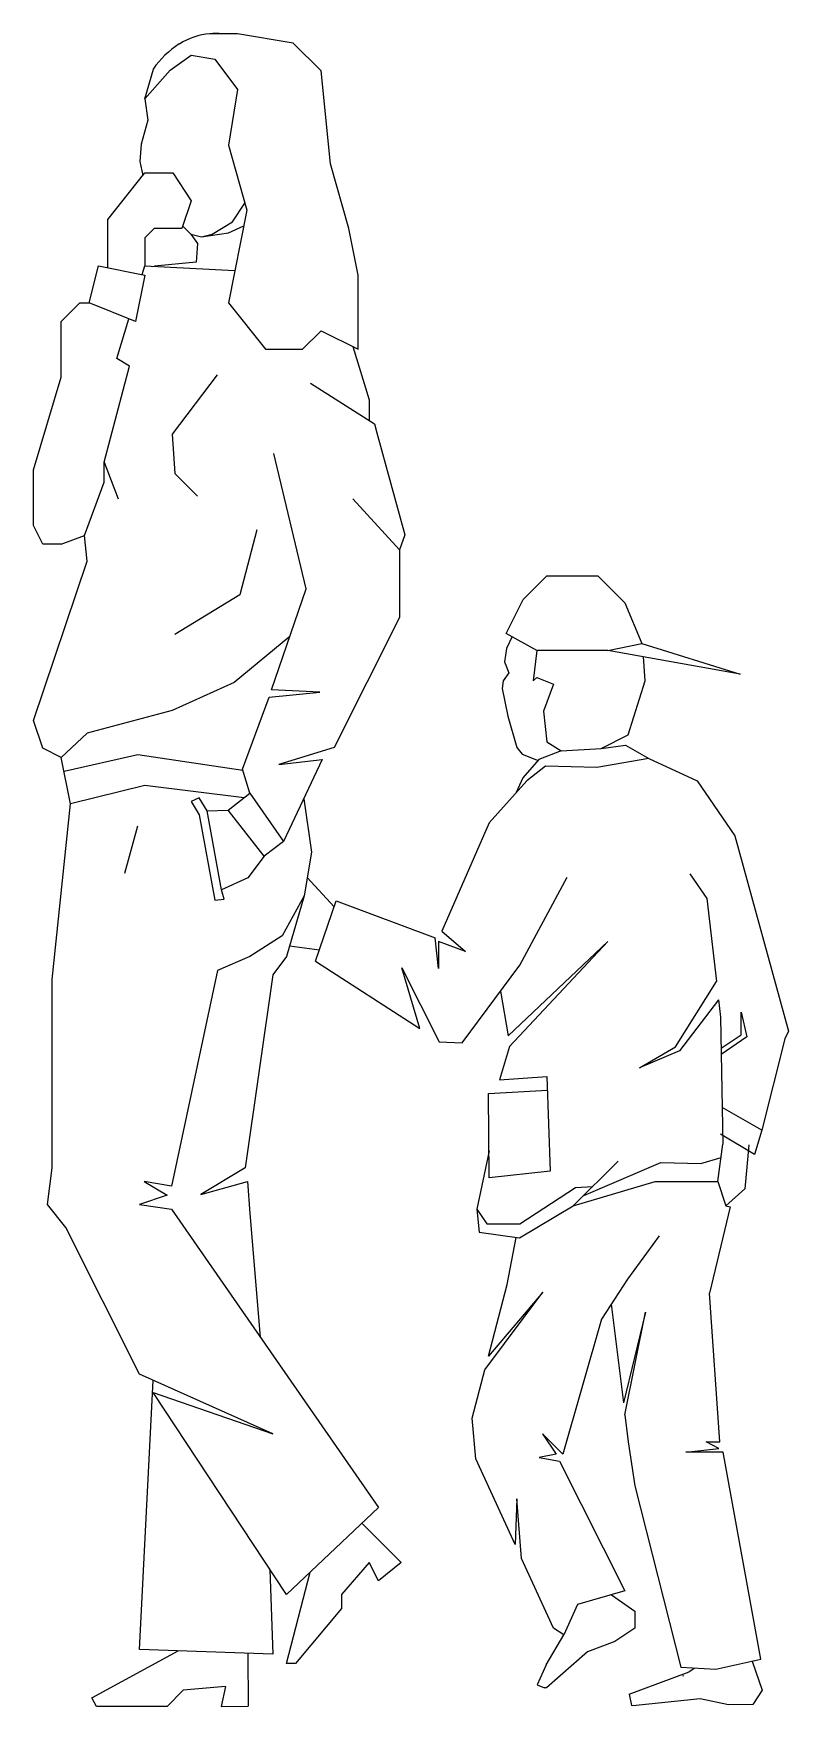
# Model space of a CAD drawing. Extents: x 0 to 81, y 0 to 180.
import ezdxf

# ---------------------------------------------------------------- set-up
doc = ezdxf.new("R2010")
doc.units = 0
doc.header["$LTSCALE"] = 50
doc.header["$MEASUREMENT"] = 0
doc.layers.get('0').update_dxf_attribs({"linetype": 'CONTINUOUS'})

msp = doc.modelspace()

# ---------------------------------------------------------------- linework, layer by layer
at = {"color": 0, "linetype": 'ByBlock'}
for p, q in [((21.79, 180.2), (18.79, 180.2)), ((27.79, 179.2), (21.79, 180.2)), ((30.79, 176.2), (27.79, 179.2)), ((14.53, 176.28), (16.8, 177.9)), ((16.8, 177.9), (19.35, 177.46)), ((19.35, 177.46), (21.79, 174.2)), ((11.79, 173.2), (12.71, 176.4)), ((11.79, 173.2), (14.53, 176.28)), ((31.79, 166.2), (30.79, 176.2)), ((11.79, 173.2), (12.11, 170.89)), ((21.79, 174.2), (20.79, 168.2)), ((12.11, 170.89), (11.39, 168.29)), ((11.39, 168.29), (11.25, 166.42)), ((20.79, 168.2), (22.79, 161.2)), ((11.25, 166.42), (11.56, 164.92)), ((33.79, 159.2), (31.79, 166.2)), ((7.79, 160.2), (11.79, 165.2)), ((11.79, 165.2), (14.79, 165.2)), ((14.79, 165.2), (16.79, 162.2)), ((16.79, 162.2), (15.79, 159.2)), ((22.79, 161.2), (20.79, 151.2)), ((21.22, 159.92), (22.58, 161.95)), ((7.79, 155), (7.79, 160.2)), ((12.79, 159.2), (11.79, 158.2)), ((15.79, 159.2), (12.79, 159.2)), ((15.87, 159.45), (16.74, 158.62)), ((17.89, 158.33), (20.79, 158.75)), ((19.05, 158.62), (21.22, 159.92)), ((20.79, 158.75), (22.45, 159.5)), ((34.79, 154.2), (33.79, 159.2)), ((11.79, 158.2), (11.79, 155.2)), ((16.74, 158.62), (17.46, 157.61)), ((16.74, 158.62), (17.89, 158.33)), ((17.46, 157.61), (17.32, 155.59)), ((17.89, 158.33), (19.05, 158.62)), ((5.79, 151.2), (6.79, 155.2)), ((6.79, 155.2), (11.79, 154.2)), ((11.51, 154.26), (11.79, 155.2)), ((11.79, 155.2), (21.49, 154.69)), ((17.32, 155.59), (12.84, 155.15)), ((11.79, 154.2), (10.79, 149.2)), ((34.79, 146.2), (34.79, 154.2)), ((2.79, 149.2), (4.79, 151.2)), ((4.79, 151.2), (5.79, 151.2)), ((10.79, 149.2), (5.79, 151.2)), ((20.79, 151.2), (24.79, 146.2)), ((2.79, 143.2), (2.79, 149.2)), ((8.79, 145.2), (10.08, 149.49)), ((28.79, 146.2), (30.79, 148.2)), ((30.79, 148.2), (34.79, 146.2)), ((24.79, 146.2), (28.79, 146.2)), ((34.2, 146.5), (35.97, 140.75)), ((7.41, 134.02), (10.15, 144.37)), ((10.15, 144.37), (8.79, 145.2)), ((-0.21, 133.2), (2.79, 143.2)), ((19.59, 143.45), (14.72, 137.06)), ((29.64, 142.54), (36.53, 138.17)), ((35.97, 140.75), (35.95, 138.54)), ((14.72, 137.06), (15.02, 132.81)), ((36.53, 138.17), (36.79, 137.2)), ((36.79, 137.2), (39.79, 126.2)), ((7.41, 134.02), (8.93, 130.07)), ((7.41, 131.89), (7.41, 134.02)), ((29.16, 120.37), (25.7, 134.95)), ((-0.21, 127.2), (-0.21, 133.2)), ((5.28, 126.11), (7.41, 131.89)), ((15.02, 132.81), (17.46, 130.37)), ((34.2, 130.07), (39.24, 124.58)), ((0.79, 125.2), (-0.21, 127.2)), ((23.85, 126.72), (22.02, 119.72)), ((2.79, 125.2), (0.79, 125.2)), ((2.79, 125.2), (5.28, 126.11)), ((5.58, 123.37), (5.28, 126.11)), ((39.24, 124.58), (39.22, 117.29)), ((39.79, 126.2), (39.24, 124.58)), ((-0.21, 106.2), (5.58, 123.37)), ((52.56, 119.23), (55.11, 121.78)), ((55.11, 121.78), (60.59, 121.78)), ((60.59, 121.78), (63.51, 118.86)), ((22.02, 119.72), (15.02, 115.47)), ((25.44, 109.5), (29.16, 120.37)), ((50.73, 115.58), (52.56, 119.23)), ((39.22, 117.29), (32.2, 103.27)), ((63.51, 118.86), (65.34, 114.48)), ((54.02, 113.75), (50.73, 115.58)), ((27.4, 115.23), (21.41, 110.29)), ((50.78, 113.94), (50.54, 112.5)), ((51.37, 115.23), (50.78, 113.94)), ((54.02, 113.75), (53.65, 110.47)), ((54.02, 113.75), (54.02, 113.75)), ((61.69, 113.75), (54.02, 113.75)), ((61.69, 113.75), (65.34, 114.48)), ((75.93, 111.2), (61.69, 113.75)), ((65.34, 114.48), (75.93, 111.2)), ((50.54, 112.5), (51.02, 111.31)), ((65.7, 110.47), (65.51, 113.07)), ((21.41, 110.29), (14.72, 107.25)), ((50.42, 110.47), (50.3, 109.63)), ((51.02, 111.31), (50.42, 110.47)), ((53.65, 110.47), (54.02, 110.84)), ((54.02, 110.84), (55.84, 110.11)), ((55.84, 110.11), (54.75, 107.19)), ((63.88, 104.63), (65.7, 110.47)), ((22.32, 100.93), (25.18, 108.72)), ((25.18, 108.72), (30.64, 109.24)), ((30.64, 109.24), (25.44, 109.5)), ((50.3, 109.63), (50.9, 106.64)), ((14.72, 107.25), (5.58, 104.82)), ((50.9, 106.64), (51.86, 103.29)), ((54.75, 107.19), (55.11, 103.9)), ((0.79, 103.2), (-0.21, 106.2)), ((5.58, 104.82), (2.79, 102.2)), ((60.96, 103.18), (63.88, 104.63)), ((2.79, 102.2), (0.79, 103.2)), ((32.2, 103.27), (26.22, 101.45)), ((51.86, 103.29), (52.46, 102.57)), ((56.65, 102.91), (54.26, 101.97)), ((55.11, 103.9), (56.65, 102.91)), ((56.65, 102.91), (60.96, 103.18)), ((60.96, 103.18), (63.6, 103.53)), ((63.6, 103.53), (66.11, 102.09)), ((3.79, 97.2), (2.79, 102.2)), ((3.09, 100.71), (11.02, 102.52)), ((11.02, 102.52), (22.36, 100.82)), ((26.22, 101.45), (30.9, 101.97)), ((30.9, 101.97), (26.74, 93.14)), ((52.46, 102.57), (54.16, 101.87)), ((54.26, 101.97), (52.52, 100)), ((54.98, 101.26), (52.94, 99.7)), ((60.48, 101.14), (54.98, 101.26)), ((66.11, 102.09), (60.48, 101.14)), ((66.11, 102.09), (71.3, 99.67)), ((11.79, 99.2), (3.79, 97.2)), ((22.5, 97.87), (11.79, 99.2)), ((23.1, 98.34), (22.32, 100.93)), ((52.94, 99.7), (48.91, 95.15)), ((52.52, 100), (51.8, 98.42)), ((71.3, 99.67), (75.38, 93.75)), ((17.65, 97.87), (16.79, 97.45)), ((16.79, 97.45), (17.65, 96.03)), ((18.5, 96.45), (17.65, 97.87)), ((20.76, 96.52), (23.1, 98.34)), ((23.1, 98.34), (26.74, 93.14)), ((28.92, 97.76), (29.74, 92)), ((1.81, 78.26), (3.79, 97.2)), ((17.65, 96.03), (19.35, 86.81)), ((18.5, 96.45), (20.76, 96.52)), ((20.06, 87.94), (18.5, 96.45)), ((24.66, 91.58), (20.76, 96.52)), ((10.99, 94.79), (9.59, 89.71)), ((48.91, 95.15), (43.79, 83.48)), ((26.74, 93.14), (24.66, 91.58)), ((29.74, 92), (28.95, 87.29)), ((75.38, 93.75), (81.15, 72.71)), ((24.66, 91.58), (22.9, 89.22)), ((22.9, 89.22), (20.06, 87.94)), ((29.28, 89.25), (32.2, 86.1)), ((52.19, 79.83), (57.3, 89.31)), ((70.52, 89.66), (72.36, 87.01)), ((19.35, 86.81), (20.34, 86.95)), ((20.34, 86.95), (20.06, 87.94)), ((28.95, 87.29), (26.6, 82.97)), ((28.95, 87.29), (27.05, 80.74)), ((30.19, 80.25), (32.42, 86.77)), ((32.42, 86.77), (43.06, 82.75)), ((72.36, 87.01), (73.4, 78.06)), ((26.6, 82.97), (23.09, 80.74)), ((43.79, 83.48), (46.35, 81.29)), ((30.6, 81.43), (27.39, 81.88)), ((43.43, 79.46), (43.06, 82.75)), ((43.43, 82.38), (43.43, 79.46)), ((46.35, 81.29), (43.43, 82.38)), ((50.93, 72.22), (61.69, 82.38)), ((61.69, 82.38), (51.1, 71.07)), ((23.09, 80.74), (19.63, 79.25)), ((27.05, 80.74), (25.57, 78.76)), ((30.19, 80.25), (41.44, 73.01)), ((39.48, 79.54), (43.51, 71.57)), ((41.44, 73.01), (39.48, 79.54)), ((45.99, 71.44), (52.19, 79.83)), ((1.81, 57.98), (1.81, 78.26)), ((19.63, 79.25), (14.68, 56.01)), ((25.57, 78.76), (22.6, 57.98)), ((68.99, 71), (73.4, 78.06)), ((50.12, 77.03), (50.93, 72.22)), ((73.62, 76.1), (69.4, 70.59)), ((73.62, 76.1), (73.84, 74.23)), ((73.84, 74.23), (74.08, 60.51)), ((76.04, 74.75), (76.66, 72.1)), ((76.04, 72.3), (76.04, 74.75)), ((73.88, 70.86), (76.04, 72.3)), ((81.15, 72.71), (80.75, 71.89)), ((43.51, 71.57), (45.99, 71.44)), ((51.1, 71.07), (50, 67.47)), ((65.1, 68.75), (68.99, 71)), ((69.4, 70.59), (65.1, 68.75)), ((76.66, 72.1), (73.89, 70.18)), ((80.75, 71.89), (78.29, 62.05)), ((50, 67.47), (55.11, 67.83)), ((55.11, 67.83), (55.48, 57.62)), ((48.81, 65.98), (55.17, 66.36)), ((48.91, 56.89), (48.81, 65.98)), ((78.29, 62.05), (74.02, 64.49)), ((77.47, 59.4), (73.81, 61.6)), ((78.29, 62.05), (77.47, 59.4)), ((48.88, 59.8), (47.58, 53.51)), ((73.53, 56.51), (74.08, 60.51)), ((76.86, 60.44), (76.45, 55.72)), ((1.31, 54.03), (1.81, 57.98)), ((22.6, 57.98), (17.82, 55.09)), ((57.96, 53.88), (62.79, 58.69)), ((59.08, 54.99), (67.41, 58.56)), ((67.41, 58.56), (71.7, 58.43)), ((71.7, 58.43), (73.88, 59.08)), ((11.71, 56.5), (14.18, 55.02)), ((14.68, 56.01), (11.71, 56.5)), ((17.82, 55.09), (22.86, 56.5)), ((22.86, 56.5), (23.09, 53.04)), ((55.48, 57.62), (48.91, 56.89)), ((57.96, 53.88), (66.79, 56.51)), ((58.21, 55.86), (60.06, 55.97)), ((66.79, 56.51), (73.53, 56.51)), ((73.53, 56.51), (74.41, 53.88)), ((14.18, 55.02), (11.21, 54.03)), ((52.2, 51.94), (58.21, 55.86)), ((76.45, 55.72), (74.41, 53.88)), ((3.29, 51.55), (1.31, 54.03)), ((11.21, 54.03), (14.68, 53.53)), ((14.68, 53.53), (36.96, 21.38)), ((23.09, 53.04), (24.23, 39.74)), ((47.58, 53.51), (48.64, 51.94)), ((47.58, 53.51), (47.82, 51.03)), ((52.15, 50.42), (57.96, 53.88)), ((74.86, 53.78), (72.64, 44.48)), ((74.41, 53.88), (74.86, 53.78)), ((11.21, 35.73), (3.29, 51.55)), ((47.82, 51.03), (52.15, 50.42)), ((48.64, 51.94), (52.2, 51.94)), ((67.2, 50.63), (63.82, 45.97)), ((50.84, 45.4), (51.81, 50.46)), ((48.83, 37.69), (50.84, 45.4)), ((63.82, 45.97), (60.99, 41.68)), ((48.44, 36.21), (54.68, 44.58)), ((54.68, 44.58), (48.83, 37.69)), ((62.06, 43.29), (63.36, 32.64)), ((73.74, 28.43), (72.64, 44.48)), ((60.99, 41.68), (56.85, 27.11)), ((65.73, 42.42), (63.36, 32.64)), ((63.52, 31.37), (65.73, 42.42)), ((47.08, 30.99), (48.44, 36.21)), ((25.57, 29.3), (11.21, 35.73)), ((11.21, 6.05), (12.68, 35.07)), ((12.7, 33.75), (25.57, 29.3)), ((27.05, 11.99), (12.7, 33.75)), ((47.45, 26.61), (47.08, 30.99)), ((63.52, 31.37), (63.88, 28.43)), ((54.66, 29.3), (56.12, 27.11)), ((56.85, 27.11), (54.66, 29.3)), ((56.12, 27.11), (54.3, 26.75)), ((63.88, 28.43), (64.61, 23.69)), ((70.08, 27.34), (73.66, 27.74)), ((74.1, 27.34), (70.08, 27.34)), ((72.28, 28.43), (73.74, 28.43)), ((73.66, 27.74), (72.28, 28.43)), ((78.18, 5.02), (74.1, 27.34)), ((51.7, 17.37), (47.45, 26.61)), ((54.3, 26.75), (56.49, 26.38)), ((56.49, 26.38), (63.51, 12.38)), ((64.61, 23.69), (69.54, 4.15)), ((51.87, 22.29), (51.7, 17.37)), ((52.39, 15.88), (51.87, 22.29)), ((36.96, 21.38), (27.05, 11.99)), ((35.17, 19.69), (39.43, 15.45)), ((25.27, 14.69), (25.57, 5.56)), ((35.96, 15.45), (32.99, 11.99)), ((36.96, 13.47), (35.96, 15.45)), ((39.43, 15.45), (36.96, 13.47)), ((55.84, 8.37), (52.39, 15.88)), ((27.05, 4.57), (29.59, 14.39)), ((32.99, 11.99), (32.99, 10.5)), ((58.4, 10.92), (56.94, 7.64)), ((63.51, 12.38), (58.4, 10.92)), ((62.07, 11.97), (64.61, 10.19)), ((32.99, 10.5), (28.04, 4.57)), ((64.61, 10.19), (64.61, 8.37)), ((55.05, 4.4), (56.94, 7.64)), ((56.94, 7.64), (55.84, 8.37)), ((64.61, 8.37), (62.42, 6.91)), ((6.07, 0.84), (15.39, 5.91)), ((25.57, 5.56), (11.21, 6.05)), ((22.88, 5.65), (22.94, -0.03)), ((59.5, 5.82), (55.07, 1.94)), ((62.42, 6.91), (59.5, 5.82)), ((28.04, 4.57), (27.05, 4.57)), ((55.05, 4.4), (54.05, 2.25)), ((63.98, 1.26), (70.46, 3.67)), ((69.54, 4.15), (73.32, 3.96)), ((71.07, 4.07), (70.46, 3.67)), ((73.32, 3.96), (78.18, 5.02)), ((77.22, 4.81), (78.3, 1.67)), ((20.47, 2.07), (15.93, 1.68)), ((20.47, 2.07), (20.02, -0.08)), ((54.05, 2.25), (54.85, 1.94)), ((55.07, 1.94), (54.85, 1.94)), ((69.75, 3.31), (69.79, 3.19)), ((6.59, -0.08), (6.07, 0.84)), ((15.93, 1.68), (14.19, -0.08)), ((63.98, 1.26), (64.25, 0.04)), ((64.36, -0.01), (64.25, 0.04)), ((71.63, 0.75), (64.36, -0.01)), ((74.68, 0.09), (71.63, 0.75)), ((77.31, 0.13), (74.68, 0.09)), ((78.3, 1.67), (77.31, 0.13)), ((14.19, -0.08), (6.59, -0.08)), ((20.02, -0.08), (22.94, -0.03))]:
    msp.add_line(p, q, dxfattribs=at)
for centre, radius, start, end in [((20.49, 171.12), 9.41, 121.9991, 145.8483), ((19.47, 172.76), 7.47, 95.1944, 121.9991), ((19.47, 172.76), 7.47, 84.8056, 95.1944)]:
    msp.add_arc(centre, radius, start, end, dxfattribs=at)

doc.saveas('drawing.dxf')
